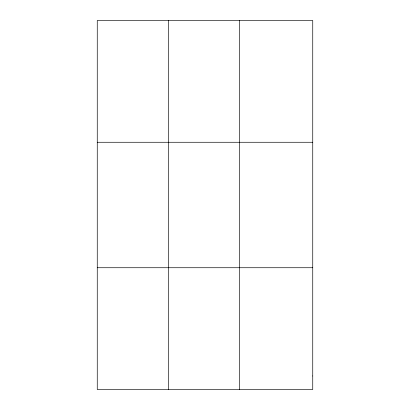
<?xml version="1.0" encoding="UTF-8"?>
<svg xmlns="http://www.w3.org/2000/svg" width="410" height="410" viewBox="0 0 410 410"><rect width="100%" height="100%" fill="white"/><g stroke="black" fill="none" stroke-linecap="round" stroke-linejoin="round"><path stroke-width="0.61" d="M168.366 389.5L168.366 20.5M239.476 389.5L239.476 20.5M97.257 142.27L312.743 142.27M97.257 267.73L312.743 267.73M312.743 375.97L312.743 389.5L97.257 389.5L97.257 20.5L312.743 20.5L312.743 375.97"/></g></svg>
